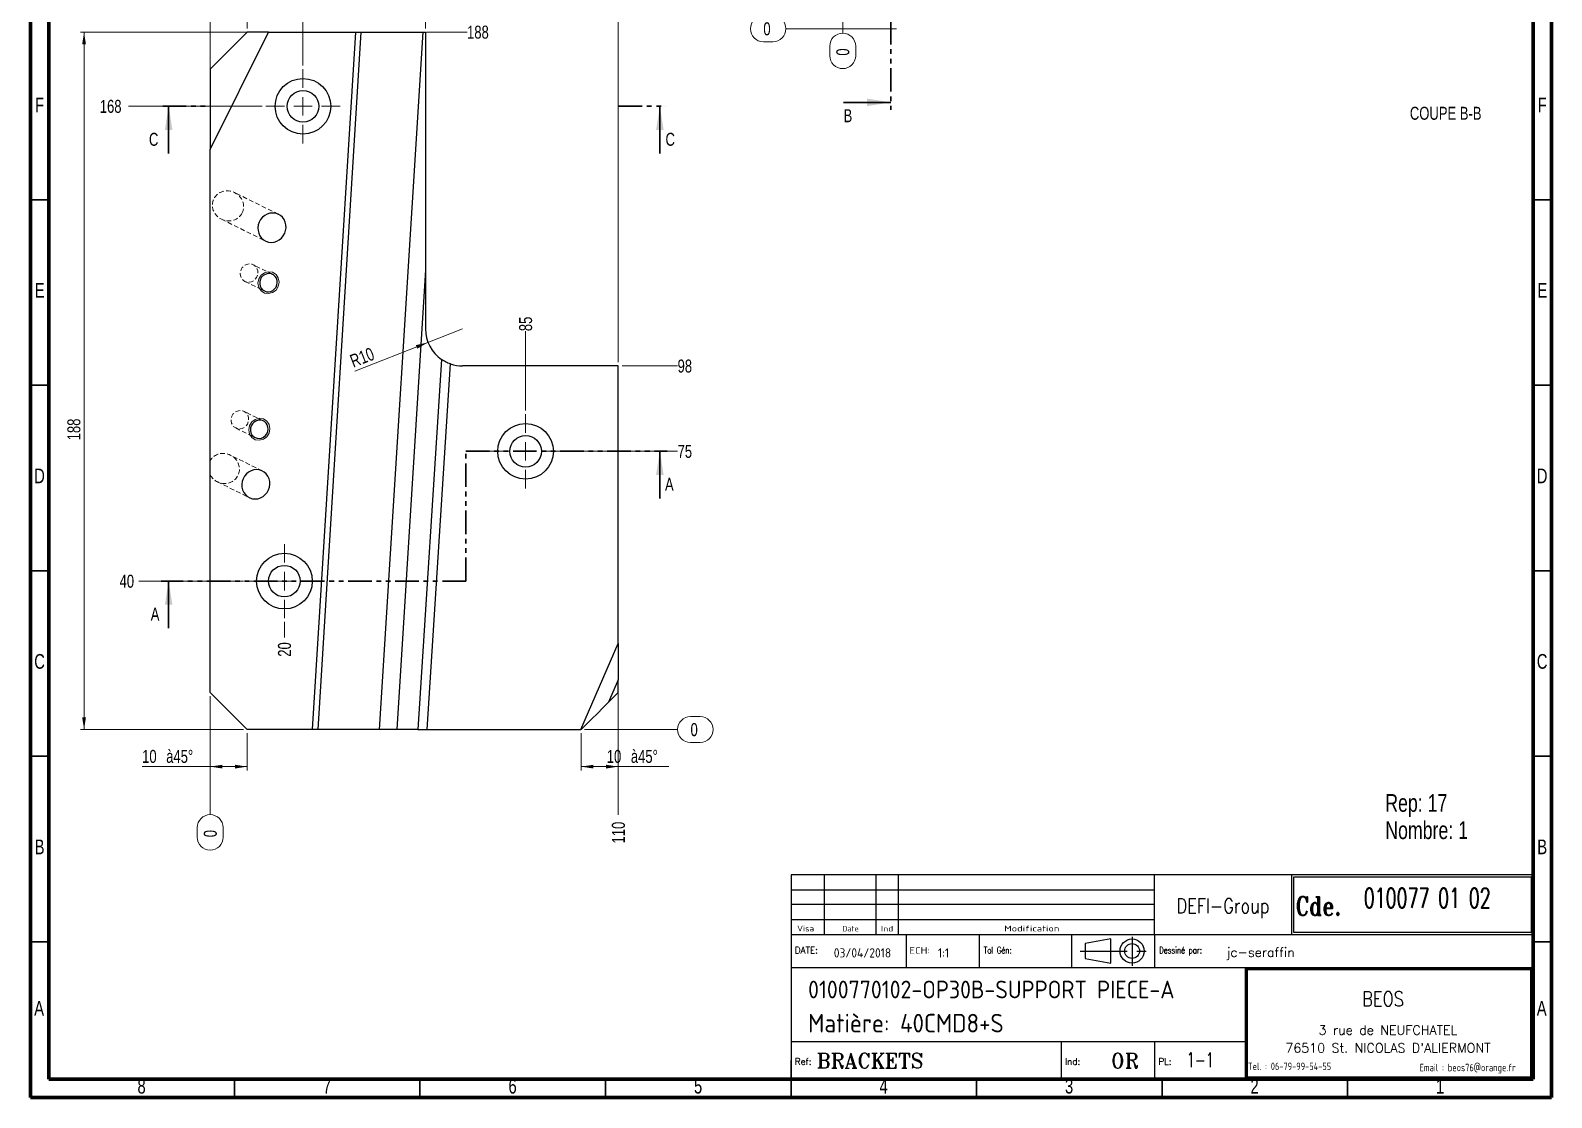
# Model space of a CAD drawing. Header units: millimetres. Extents: x 5 to 415, y 5 to 589.
# Drawn here: x 5 to 415, y 5 to 292.7 of the extents above; entities that cross this region are included whole.
import ezdxf

# ---------------------------------------------------------------- set-up
doc = ezdxf.new("R2010")
doc.units = ezdxf.units.MM
for name, pattern in [('CENTERX2', [20.32, 12.7, -2.54, 2.54, -2.54]), ('HIDDEN', [1.905, 1.27, -0.635]), ('PHANTOM', [12.7, 6.35, -1.27, 1.27, -1.27, 1.27, -1.27])]:
    doc.linetypes.add(name, pattern=pattern)
doc.layers.add('DIMENSIONS', color=176, linetype='Continuous')
doc.styles.add('SLDTEXTSTYLE0', font='TXT', dxfattribs={"width": 0.75})
doc.styles.add('SLDTEXTSTYLE1', font='ISOCP')
doc.styles.add('SLDTEXTSTYLE10', font='ISOCP', dxfattribs={"width": 1.147311})
doc.styles.add('SLDTEXTSTYLE11', font='ISOCP', dxfattribs={"width": 1.385904})
doc.styles.add('SLDTEXTSTYLE12', font='ISOCP', dxfattribs={"width": 1.246461})
doc.styles.add('SLDTEXTSTYLE13', font='ROMAND')
doc.styles.add('SLDTEXTSTYLE2', font='ROMANT', dxfattribs={"width": 0.8})
doc.styles.add('SLDTEXTSTYLE3', font='ISOCP', dxfattribs={"width": 0.8})
doc.styles.add('SLDTEXTSTYLE4', font='ROMANS', dxfattribs={"width": 0.8})
doc.styles.add('SLDTEXTSTYLE5', font='ROMANT')
doc.styles.add('SLDTEXTSTYLE6', font='ROMANS')
doc.styles.add('SLDTEXTSTYLE7', font='ROMANT', dxfattribs={"width": 0.65})
doc.styles.add('SLDTEXTSTYLE8', font='ISOCP', dxfattribs={"width": 1.446157})
doc.styles.add('SLDTEXTSTYLE9', font='ISOCP', dxfattribs={"width": 1.294402})
doc.dimstyles.new('SLDDIMSTYLE0', dxfattribs={"dimtxt": 3.5, "dimasz": 3.302, "dimexe": 0, "dimexo": 0.0625, "dimgap": 0.875, "dimtad": 0, "dimtih": 1, "dimtoh": 1, "dimdec": 0, "dimrnd": 1e-09, "dimdsep": 46, "dimtxsty": 'SLDTEXTSTYLE0', "dimblk1": 'NONE', "dimblk2": 'NONE', "dimsah": 1, "dimcen": 0.09, "dimadec": 0, "dimazin": 2, "dimtfac": 1, "dimtdec": 0, "dimtofl": 0, "dimtmove": 0, "dimatfit": 3, "dimldrblk": 'NONE', "dimfxl": 1, "dimfrac": 2, "dimtolj": 1, "dimtzin": 12, "dimarcsym": 0})
doc.dimstyles.new('SLDDIMSTYLE1', dxfattribs={"dimtxt": 3.5, "dimasz": 3.302, "dimexe": 0, "dimexo": 0.0625, "dimgap": 0.875, "dimtad": 0, "dimtih": 1, "dimtoh": 1, "dimrnd": 1e-09, "dimzin": 12, "dimdsep": 46, "dimtxsty": 'SLDTEXTSTYLE0', "dimblk1": 'NONE', "dimblk2": 'NONE', "dimsah": 1, "dimcen": 0.09, "dimadec": 0, "dimazin": 3, "dimtfac": 1, "dimtofl": 0, "dimtmove": 0, "dimatfit": 3, "dimldrblk": 'NONE', "dimfxl": 1, "dimfrac": 2, "dimtolj": 1, "dimtzin": 12, "dimarcsym": 0})
doc.dimstyles.new('SLDDIMSTYLE2', dxfattribs={"dimtxt": 3.5, "dimasz": 3.302, "dimexe": 0, "dimexo": 0.0625, "dimgap": 0.875, "dimtad": 1, "dimrnd": 1e-09, "dimzin": 12, "dimdsep": 46, "dimtxsty": 'SLDTEXTSTYLE0', "dimsah": 1, "dimcen": 0.09, "dimadec": 0, "dimazin": 3, "dimtfac": 1, "dimtofl": 0, "dimtmove": 0, "dimatfit": 3, "dimfxl": 1, "dimfrac": 2, "dimtolj": 1, "dimtzin": 12, "dimarcsym": 0})
doc.dimstyles.new('SLDDIMSTYLE3', dxfattribs={"dimtxt": 3.5, "dimasz": 3.302, "dimexe": 0, "dimexo": 0.0625, "dimgap": 0.875, "dimtad": 1, "dimrnd": 1e-09, "dimzin": 12, "dimdsep": 46, "dimtxsty": 'SLDTEXTSTYLE0', "dimsah": 1, "dimcen": 0, "dimadec": 0, "dimazin": 3, "dimtfac": 1, "dimtofl": 0, "dimtmove": 0, "dimatfit": 3, "dimfxl": 1, "dimfrac": 2, "dimtolj": 1, "dimtzin": 12, "dimarcsym": 0})

# ---------------------------------------------------------------- blocks, each defined once
blk = doc.blocks.new('SW_NOTE_0')
at = {"color": 0, "linetype": 'Continuous', "lineweight": 0, "char_height": 4.763, "attachment_point": 1, "style": 'SLDTEXTSTYLE0'}
for s, insert in [('Rep: 17', (0, 6.14)), ('Nombre: 1', (0, -1.21))]:
    blk.add_mtext(s, dxfattribs=dict(at, insert=insert))
blk = doc.blocks.new('_D')
at = {"color": 7, "linetype": 'Continuous', "lineweight": 18}
for p, q in [((182.92, 107.7), (185.5, 107.7)), ((154.34, 104.21), (179.43, 104.21)), ((185.5, 100.72), (182.92, 100.72))]:
    blk.add_line(p, q, dxfattribs=at)
for centre, start, end in [((182.92, 104.21), 90, 270), ((185.5, 104.21), 270, 90)]:
    blk.add_arc(centre, 3.49, start, end, dxfattribs=at)
at = {"color": 7, "linetype": 'Continuous', "lineweight": 18, "insert": (182.92, 105.94), "char_height": 3.5, "attachment_point": 1, "style": 'SLDTEXTSTYLE0'}
blk.add_mtext('0', dxfattribs=at)
blk = doc.blocks.new('_None')
blk = doc.blocks.new('_D_1')
at = {"color": 7, "linetype": 'Continuous', "lineweight": 18}
blk.add_line((62.46, 144.21), (34.2, 144.21), dxfattribs=at)
at = {"color": 7, "linetype": 'Continuous', "lineweight": 18, "insert": (29.03, 145.94), "char_height": 3.5, "attachment_point": 1, "style": 'SLDTEXTSTYLE0'}
blk.add_mtext('40', dxfattribs=at)
blk = doc.blocks.new('_D_2')
at = {"color": 7, "linetype": 'Continuous', "lineweight": 18}
blk.add_line((149.46, 179.21), (179.43, 179.21), dxfattribs=at)
at = {"color": 7, "linetype": 'Continuous', "lineweight": 18, "insert": (179.43, 180.94), "char_height": 3.5, "attachment_point": 1, "style": 'SLDTEXTSTYLE0'}
blk.add_mtext('75', dxfattribs=at)
blk = doc.blocks.new('_D_3')
at = {"color": 7, "linetype": 'Continuous', "lineweight": 18}
blk.add_line((164.46, 202.21), (179.43, 202.21), dxfattribs=at)
at = {"color": 7, "linetype": 'Continuous', "lineweight": 18, "insert": (179.43, 203.94), "char_height": 3.5, "attachment_point": 1, "style": 'SLDTEXTSTYLE0'}
blk.add_mtext('98', dxfattribs=at)
blk = doc.blocks.new('_D_4')
at = {"color": 7, "linetype": 'Continuous', "lineweight": 18}
blk.add_line((67.46, 272.21), (31.46, 272.21), dxfattribs=at)
at = {"color": 7, "linetype": 'Continuous', "lineweight": 18, "insert": (23.7, 273.94), "char_height": 3.5, "attachment_point": 1, "style": 'SLDTEXTSTYLE0'}
blk.add_mtext('168', dxfattribs=at)
blk = doc.blocks.new('_D_5')
at = {"color": 7, "linetype": 'Continuous', "lineweight": 18}
blk.add_line((111.73, 292.21), (122.69, 292.21), dxfattribs=at)
at = {"color": 7, "linetype": 'Continuous', "lineweight": 18, "insert": (122.69, 293.94), "char_height": 3.5, "attachment_point": 1, "style": 'SLDTEXTSTYLE0'}
blk.add_mtext('188', dxfattribs=at)
blk = doc.blocks.new('_D_6')
at = {"color": 7, "linetype": 'Continuous', "lineweight": 18}
for p, q in [((53.46, 113.21), (53.46, 81.25)), ((49.97, 75.18), (49.97, 77.77)), ((56.95, 77.77), (56.95, 75.18))]:
    blk.add_line(p, q, dxfattribs=at)
for centre, start, end in [((53.46, 77.77), 0, 180), ((53.46, 75.18), 180, 0)]:
    blk.add_arc(centre, 3.49, start, end, dxfattribs=at)
at = {"color": 7, "linetype": 'Continuous', "lineweight": 18, "insert": (51.72, 75.18), "char_height": 3.5, "attachment_point": 1, "rotation": 90, "style": 'SLDTEXTSTYLE0'}
blk.add_mtext('0', dxfattribs=at)
blk = doc.blocks.new('_D_7')
at = {"color": 7, "linetype": 'Continuous', "lineweight": 18}
blk.add_line((73.46, 133.21), (73.46, 129.01), dxfattribs=at)
at = {"color": 7, "linetype": 'Continuous', "lineweight": 18, "insert": (71.72, 123.83), "char_height": 3.5, "attachment_point": 1, "rotation": 90, "style": 'SLDTEXTSTYLE0'}
blk.add_mtext('20', dxfattribs=at)
blk = doc.blocks.new('_D_8')
at = {"color": 7, "linetype": 'Continuous', "lineweight": 18}
blk.add_line((78.46, 283.21), (78.46, 302.21), dxfattribs=at)
at = {"color": 7, "linetype": 'Continuous', "lineweight": 18, "insert": (76.72, 302.21), "char_height": 3.5, "attachment_point": 1, "rotation": 90, "style": 'SLDTEXTSTYLE0'}
blk.add_mtext('25', dxfattribs=at)
blk = doc.blocks.new('_D_9')
at = {"color": 7, "linetype": 'Continuous', "lineweight": 18}
blk.add_line((111.46, 293.21), (111.46, 302.21), dxfattribs=at)
at = {"color": 7, "linetype": 'Continuous', "lineweight": 18, "insert": (109.72, 302.21), "char_height": 3.5, "attachment_point": 1, "rotation": 90, "style": 'SLDTEXTSTYLE0'}
blk.add_mtext('58', dxfattribs=at)
blk = doc.blocks.new('_D_10')
at = {"color": 7, "linetype": 'Continuous', "lineweight": 18}
blk.add_line((138.46, 190.21), (138.46, 211.59), dxfattribs=at)
at = {"color": 7, "linetype": 'Continuous', "lineweight": 18, "insert": (136.72, 211.59), "char_height": 3.5, "attachment_point": 1, "rotation": 90, "style": 'SLDTEXTSTYLE0'}
blk.add_mtext('85', dxfattribs=at)
blk = doc.blocks.new('_D_11')
at = {"color": 7, "linetype": 'Continuous', "lineweight": 18}
blk.add_line((163.46, 126.38), (163.46, 81.25), dxfattribs=at)
at = {"color": 7, "linetype": 'Continuous', "lineweight": 18, "insert": (161.72, 73.5), "char_height": 3.5, "attachment_point": 1, "rotation": 90, "style": 'SLDTEXTSTYLE0'}
blk.add_mtext('110', dxfattribs=at)
blk = doc.blocks.new('_D_12')
at = {"color": 7, "linetype": 'Continuous', "lineweight": 18}
for p, q in [((68.13, 292.21), (18.46, 292.21)), ((19.46, 292.21), (19.46, 104.21)), ((62.46, 104.21), (18.46, 104.21))]:
    blk.add_line(p, q, dxfattribs=at)
for points in [[(19.46, 292.21), (18.95, 288.9), (19.97, 288.9)], [(19.46, 104.21), (19.97, 107.51), (18.95, 107.51)]]:
    blk.add_solid(points, dxfattribs=at)
at = {"color": 7, "linetype": 'Continuous', "lineweight": 18, "insert": (14.95, 182.17), "char_height": 3.5, "attachment_point": 1, "rotation": 90, "style": 'SLDTEXTSTYLE0'}
blk.add_mtext('188', dxfattribs=at)
blk = doc.blocks.new('_D_13')
at = {"color": 7, "linetype": 'Continuous', "lineweight": 18}
for p, q in [((53.46, 261.57), (53.46, 315.21)), ((53.46, 314.21), (163.46, 314.21)), ((163.46, 203.21), (163.46, 315.21))]:
    blk.add_line(p, q, dxfattribs=at)
for points in [[(53.46, 314.21), (56.76, 313.7), (56.76, 314.71)], [(163.46, 314.21), (160.16, 314.71), (160.16, 313.7)]]:
    blk.add_solid(points, dxfattribs=at)
at = {"color": 7, "linetype": 'Continuous', "lineweight": 18, "insert": (104.1, 318.72), "char_height": 3.5, "attachment_point": 1, "style": 'SLDTEXTSTYLE0'}
blk.add_mtext('110', dxfattribs=at)
blk = doc.blocks.new('_D_14')
at = {"color": 7, "linetype": 'Continuous', "lineweight": 18}
for p, q in [((53.46, 302.21), (29.11, 302.21)), ((53.46, 283.21), (53.46, 303.21)), ((53.46, 302.21), (63.46, 302.21)), ((63.46, 293.21), (63.46, 303.21))]:
    blk.add_line(p, q, dxfattribs=at)
for points in [[(53.46, 302.21), (56.76, 301.7), (56.76, 302.71)], [(63.46, 302.21), (60.16, 302.71), (60.16, 301.7)]]:
    blk.add_solid(points, dxfattribs=at)
at = {"color": 7, "linetype": 'Continuous', "lineweight": 18, "char_height": 3.5, "attachment_point": 1, "style": 'SLDTEXTSTYLE0'}
for s, insert in [('10', (29.11, 306.72)), ('à45°', (35.6, 306.72))]:
    blk.add_mtext(s, dxfattribs=dict(at, insert=insert))
blk = doc.blocks.new('_D_15')
at = {"color": 7, "linetype": 'Continuous', "lineweight": 18}
for p, q in [((53.46, 113.21), (53.46, 93.21)), ((63.46, 103.21), (63.46, 93.21)), ((53.46, 94.21), (35.11, 94.21)), ((53.46, 94.21), (63.46, 94.21))]:
    blk.add_line(p, q, dxfattribs=at)
for points in [[(53.46, 94.21), (56.76, 93.7), (56.76, 94.71)], [(63.46, 94.21), (60.16, 94.71), (60.16, 93.7)]]:
    blk.add_solid(points, dxfattribs=at)
at = {"color": 7, "linetype": 'Continuous', "lineweight": 18, "char_height": 3.5, "attachment_point": 1, "style": 'SLDTEXTSTYLE0'}
for s, insert in [('10', (35.11, 98.72)), ('à45°', (41.6, 98.72))]:
    blk.add_mtext(s, dxfattribs=dict(at, insert=insert))
blk = doc.blocks.new('_D_16')
at = {"color": 7, "linetype": 'Continuous', "lineweight": 18}
for p, q in [((163.46, 126.38), (163.46, 93.21)), ((153.46, 103.21), (153.46, 93.21)), ((163.46, 94.21), (153.46, 94.21)), ((163.46, 94.21), (177.04, 94.21))]:
    blk.add_line(p, q, dxfattribs=at)
for points in [[(153.46, 94.21), (156.76, 93.7), (156.76, 94.71)], [(163.46, 94.21), (160.16, 94.71), (160.16, 93.7)]]:
    blk.add_solid(points, dxfattribs=at)
at = {"color": 7, "linetype": 'Continuous', "lineweight": 18, "char_height": 3.5, "attachment_point": 1, "style": 'SLDTEXTSTYLE0'}
for s, insert in [('10', (160.35, 98.72)), ('à45°', (166.84, 98.72))]:
    blk.add_mtext(s, dxfattribs=dict(at, insert=insert))
blk = doc.blocks.new('_D_17')
at = {"color": 7, "linetype": 'Continuous', "lineweight": 18}
for q in [(121.46, 212.21), (92.41, 200.79)]:
    blk.add_line((112.15, 208.55), q, dxfattribs=at)
blk.add_solid([(112.15, 208.55), (108.89, 207.82), (109.26, 206.87)], dxfattribs=at)
at = {"color": 7, "linetype": 'Continuous', "lineweight": 18, "insert": (90.76, 204.98), "char_height": 3.5, "attachment_point": 1, "rotation": 21.4464, "style": 'SLDTEXTSTYLE0'}
blk.add_mtext('R10', dxfattribs=at)
blk = doc.blocks.new('SW_CENTERMARKSYMBOL_0')
at = {"color": 0, "linetype": 'Continuous', "lineweight": 0}
for p, q in [((0, 5), (0, 10)), ((-5, 0), (-10, 0)), ((0, 0), (-2.5, 0)), ((0, 0), (0, 2.5)), ((0, 0), (0, -2.5)), ((0, 0), (2.5, 0)), ((5, 0), (10, 0)), ((0, -5), (0, -10))]:
    blk.add_line(p, q, dxfattribs=at)
blk = doc.blocks.new('SW_CENTERMARKSYMBOL_1')
at = {"color": 0, "linetype": 'Continuous', "lineweight": 0}
for p, q in [((0, 5), (0, 10)), ((-5, 0), (-10, 0)), ((0, 0), (-2.5, 0)), ((0, 0), (0, 2.5)), ((0, 0), (0, -2.5)), ((0, 0), (2.5, 0)), ((5, 0), (10, 0)), ((0, -5), (0, -10))]:
    blk.add_line(p, q, dxfattribs=at)
blk = doc.blocks.new('SW_CENTERMARKSYMBOL_2')
at = {"color": 0, "linetype": 'Continuous', "lineweight": 0}
for p, q in [((0, 5), (0, 10)), ((-5, 0), (-10, 0)), ((0, 0), (-2.5, 0)), ((0, 0), (0, 2.5)), ((0, 0), (0, -2.5)), ((0, 0), (2.5, 0)), ((5, 0), (10, 0)), ((0, -5), (0, -10))]:
    blk.add_line(p, q, dxfattribs=at)
blk = doc.blocks.new('_D_25')
at = {"color": 7, "linetype": 'Continuous', "lineweight": 18}
for p, q in [((223.94, 305.38), (223.94, 291.92)), ((220.46, 285.85), (220.46, 288.43)), ((227.43, 288.43), (227.43, 285.85))]:
    blk.add_line(p, q, dxfattribs=at)
for centre, start, end in [((223.94, 288.43), 0, 180), ((223.94, 285.85), 180, 0)]:
    blk.add_arc(centre, 3.49, start, end, dxfattribs=at)
at = {"color": 7, "linetype": 'Continuous', "lineweight": 18, "insert": (222.21, 285.85), "char_height": 3.5, "attachment_point": 1, "rotation": 90, "style": 'SLDTEXTSTYLE0'}
blk.add_mtext('0', dxfattribs=at)
blk = doc.blocks.new('_D_30')
at = {"color": 7, "linetype": 'Continuous', "lineweight": 18}
for p, q in [((202.55, 296.6), (205.13, 296.6)), ((238.41, 293.11), (208.62, 293.11)), ((205.13, 289.62), (202.55, 289.62))]:
    blk.add_line(p, q, dxfattribs=at)
for centre, start, end in [((202.55, 293.11), 90, 270), ((205.13, 293.11), 270, 90)]:
    blk.add_arc(centre, 3.49, start, end, dxfattribs=at)
at = {"color": 7, "linetype": 'Continuous', "lineweight": 18, "insert": (202.55, 294.84), "char_height": 3.5, "attachment_point": 1, "style": 'SLDTEXTSTYLE0'}
blk.add_mtext('0', dxfattribs=at)

msp = doc.modelspace()

# ---------------------------------------------------------------- linework, layer by layer
at = {"color": 7, "linetype": 'Continuous', "lineweight": 70}
for p, q in [((5, 5), (5, 589)), ((415, 589), (415, 5)), ((10, 10), (10, 584)), ((410, 584), (410, 10)), ((410, 10), (10, 10)), ((415, 5), (5, 5))]:
    msp.add_line(p, q, dxfattribs=at)
at = {"color": 7, "linetype": 'PHANTOM', "lineweight": 35}
for p, q in [((236.875, 371.402), (236.875, 271.261)), ((40.67, 272.206), (53.376, 272.206)), ((163.545, 272.206), (176.245, 272.206)), ((122.384, 144.206), (122.384, 179.206)), ((122.384, 179.206), (176.657, 179.206)), ((122.384, 144.206), (40.257, 144.206))]:
    msp.add_line(p, q, dxfattribs=at)
at = {"color": 7, "linetype": 'Continuous', "lineweight": 25}
for p, q in [((53.457, 260.57), (69.126, 292.206)), ((63.457, 292.206), (53.457, 282.206)), ((69.126, 292.206), (63.457, 292.206)), ((69.126, 292.206), (92.67, 292.206)), ((81.04, 104.206), (92.67, 292.206)), ((94.1, 292.206), (82.471, 104.206)), ((92.67, 292.206), (94.1, 292.206)), ((94.1, 292.206), (110.732, 292.206)), ((110.732, 292.206), (99.006, 104.206)), ((110.732, 292.206), (111.457, 292.206)), ((111.457, 292.206), (111.457, 228.085)), ((53.457, 282.206), (53.457, 260.57)), ((53.457, 114.206), (53.457, 260.57)), ((111.457, 228.085), (103.731, 104.206)), ((111.457, 228.085), (111.457, 212.206)), ((115.831, 203.939), (109.446, 104.206)), ((111.909, 104.206), (118.218, 202.746)), ((163.457, 202.206), (121.457, 202.206)), ((163.457, 127.376), (163.457, 202.206)), ((153.339, 104.206), (163.457, 127.376)), ((163.457, 127.376), (163.457, 117.608)), ((163.457, 117.608), (160.82, 111.569)), ((163.457, 114.206), (163.457, 117.608)), ((63.457, 104.206), (53.457, 114.206)), ((160.82, 111.569), (163.457, 114.206)), ((81.04, 104.206), (63.457, 104.206)), ((82.471, 104.206), (81.04, 104.206)), ((99.006, 104.206), (82.471, 104.206)), ((103.731, 104.206), (99.006, 104.206)), ((109.446, 104.206), (103.731, 104.206)), ((109.446, 104.206), (111.909, 104.206)), ((111.909, 104.206), (153.339, 104.206)), ((153.457, 104.206), (153.339, 104.206))]:
    msp.add_line(p, q, dxfattribs=at)
at = {"color": 7, "linetype": 'Continuous', "lineweight": 35}
for p, q in [((42.257, 259.506), (42.257, 272.206)), ((174.657, 259.506), (174.657, 272.206)), ((224.175, 273.261), (236.875, 273.261)), ((10, 247), (5, 247)), ((410, 247), (415, 247)), ((10, 197), (5, 197)), ((410, 197), (415, 197)), ((174.657, 166.506), (174.657, 179.206)), ((10, 147), (5, 147)), ((42.257, 131.506), (42.257, 144.206)), ((410, 147), (415, 147)), ((10, 97), (5, 97)), ((410, 97), (415, 97)), ((10, 47), (5, 47)), ((410, 47), (415, 47)), ((210, 4.999), (210, 15.001)), ((60, 10), (60, 5)), ((110, 10), (110, 5)), ((160, 10), (160, 5)), ((210, 10), (210, 5)), ((260, 10), (260, 5)), ((310, 10), (310, 5)), ((360, 10), (360, 5))]:
    msp.add_line(p, q, dxfattribs=at)
at = {"color": 7, "linetype": 'HIDDEN', "lineweight": 18}
for p, q in [((71.881, 243.068), (60.022, 248.941)), ((56.471, 241.772), (68.33, 235.899)), ((70.283, 226.901), (65.04, 229.498)), ((62.821, 225.018), (68.064, 222.421)), ((67.799, 187.375), (62.556, 189.972)), ((60.337, 185.492), (65.58, 182.895)), ((67.533, 173.897), (58.902, 178.172)), ((55.351, 171.003), (63.983, 166.728))]:
    msp.add_line(p, q, dxfattribs=at)
at = {"color": 7, "linetype": 'Continuous', "lineweight": 25, "flags": 128}
for points in [[(73.906, 239.483), (73.87, 240.255), (73.689, 240.996), (73.371, 241.68), (72.928, 242.279), (72.375, 242.77), (71.736, 243.136), (71.034, 243.361), (70.296, 243.436), (69.551, 243.361), (68.827, 243.136), (68.153, 242.77), (67.553, 242.279), (67.052, 241.68), (66.668, 240.996), (66.416, 240.255), (66.305, 239.483), (66.341, 238.712), (66.522, 237.971), (66.84, 237.287), (67.284, 236.688), (67.836, 236.197), (68.475, 235.831), (69.177, 235.606), (69.915, 235.53), (70.66, 235.606), (71.384, 235.831), (72.058, 236.197), (72.658, 236.688), (73.159, 237.287), (73.544, 237.971), (73.796, 238.712), (73.906, 239.483)], [(71.549, 224.661), (71.504, 225.276), (71.313, 225.851), (70.987, 226.352), (70.547, 226.747), (70.021, 227.011), (69.442, 227.127), (68.846, 227.088), (68.27, 226.897), (67.752, 226.565), (67.322, 226.113), (67.009, 225.571), (66.832, 224.971), (66.803, 224.352), (66.922, 223.752), (67.182, 223.209), (67.568, 222.758), (68.055, 222.426), (68.612, 222.234), (69.204, 222.195), (69.795, 222.311), (70.346, 222.575), (70.824, 222.97), (71.198, 223.471), (71.445, 224.047), (71.549, 224.661)], [(69.065, 185.135), (69.02, 185.75), (68.828, 186.325), (68.503, 186.826), (68.063, 187.221), (67.537, 187.485), (66.958, 187.601), (66.362, 187.562), (65.786, 187.371), (65.268, 187.039), (64.838, 186.587), (64.525, 186.045), (64.348, 185.445), (64.318, 184.826), (64.437, 184.226), (64.698, 183.683), (65.084, 183.232), (65.571, 182.9), (66.128, 182.708), (66.72, 182.669), (67.31, 182.785), (67.862, 183.049), (68.339, 183.444), (68.714, 183.945), (68.961, 184.521), (69.065, 185.135)], [(69.558, 170.313), (69.522, 171.084), (69.342, 171.826), (69.024, 172.509), (68.58, 173.108), (68.028, 173.6), (67.388, 173.965), (66.686, 174.19), (65.949, 174.266), (65.204, 174.19), (64.48, 173.965), (63.805, 173.6), (63.206, 173.108), (62.704, 172.509), (62.32, 171.826), (62.068, 171.084), (61.958, 170.313), (61.994, 169.542), (62.174, 168.8), (62.492, 168.117), (62.936, 167.518), (63.488, 167.026), (64.128, 166.661), (64.83, 166.436), (65.567, 166.36), (66.312, 166.436), (67.036, 166.661), (67.711, 167.026), (68.31, 167.518), (68.812, 168.117), (69.196, 168.8), (69.448, 169.542), (69.558, 170.313)], [(160.82, 111.569), (159.311, 110.06), (157.811, 108.56), (156.33, 107.079), (154.875, 105.624), (153.457, 104.206)]]:
    msp.add_lwpolyline(points, dxfattribs=at)
at = {"color": 7, "linetype": 'HIDDEN', "lineweight": 18, "flags": 128}
for points in [[(66.306, 227.258), (66.261, 227.872), (66.069, 228.448), (65.744, 228.949), (65.304, 229.344), (64.778, 229.608), (64.199, 229.724), (63.603, 229.685), (63.027, 229.494), (62.509, 229.162), (62.079, 228.71), (61.766, 228.168), (61.589, 227.568), (61.559, 226.948), (61.678, 226.348), (61.939, 225.806), (62.325, 225.354), (62.812, 225.022), (63.369, 224.831), (63.961, 224.792), (64.551, 224.908), (65.103, 225.172), (65.58, 225.567), (65.955, 226.068), (66.202, 226.644), (66.306, 227.258)], [(63.821, 187.732), (63.776, 188.346), (63.585, 188.922), (63.259, 189.423), (62.82, 189.818), (62.294, 190.082), (61.714, 190.198), (61.118, 190.159), (60.543, 189.968), (60.024, 189.636), (59.595, 189.184), (59.282, 188.642), (59.105, 188.042), (59.075, 187.422), (59.194, 186.822), (59.455, 186.28), (59.841, 185.828), (60.327, 185.496), (60.884, 185.305), (61.477, 185.266), (62.067, 185.382), (62.618, 185.646), (63.096, 186.041), (63.47, 186.542), (63.717, 187.118), (63.821, 187.732)]]:
    msp.add_lwpolyline(points, dxfattribs=at)
at = {"color": 7, "linetype": 'Continuous', "lineweight": 18, "flags": 128}
for points in [[(69.174, 221.7), (68.082, 221.869), (67.156, 222.462), (66.537, 223.391), (66.32, 224.513), (66.537, 225.657), (67.156, 226.65), (68.082, 227.34), (69.174, 227.622), (70.266, 227.454), (71.192, 226.86), (71.81, 225.932), (72.028, 224.81), (71.81, 223.665), (71.192, 222.672), (70.266, 221.982), (69.174, 221.7)], [(66.69, 182.174), (65.598, 182.343), (64.672, 182.936), (64.053, 183.865), (63.836, 184.987), (64.053, 186.131), (64.672, 187.124), (65.598, 187.814), (66.69, 188.096), (67.782, 187.928), (68.708, 187.334), (69.326, 186.406), (69.543, 185.284), (69.326, 184.139), (68.708, 183.146), (67.782, 182.456), (66.69, 182.174)]]:
    msp.add_lwpolyline(points, dxfattribs=at)
at = {"color": 7, "linetype": 'Continuous', "lineweight": 25}
for centre, radius in [((78.457, 272.206), 7.5), ((78.457, 272.206), 4.25), ((138.457, 179.206), 7.5), ((138.457, 179.206), 4.25), ((73.457, 144.206), 7.5), ((73.457, 144.206), 4.25)]:
    msp.add_circle(centre, radius, dxfattribs=at)
for start, end in [(180, 235.76253), (251.09704, 270)]:
    msp.add_arc((121.457, 212.206), 10, start, end, dxfattribs=at)
at = {"color": 7, "linetype": 'HIDDEN', "lineweight": 18}
msp.add_ellipse((58.247, 245.357), major_axis=(3.818, -1.891), ratio=0.9389023, dxfattribs=at)
msp.add_ellipse((57.127, 174.588), major_axis=(3.818, -1.891), ratio=0.9389023, start_param=4.0892961, end_param=9.3475962, dxfattribs=at)
at = {"color": 7, "linetype": 'Continuous', "lineweight": 25}
msp.add_open_spline([(118.218, 202.746), (117.999, 202.82), (117.774, 202.906), (117.314, 203.101), (117.091, 203.206), (116.659, 203.429), (116.462, 203.541), (116.103, 203.757), (115.952, 203.857), (115.831, 203.939)], degree=3, knots=[0, 0, 0, 0, 0.25, 0.25, 0.5, 0.5, 0.75, 0.75, 1, 1, 1, 1], dxfattribs=at)
at = {"color": 7, "linetype": 'Continuous', "lineweight": 35}
for points in [[(42.257, 272.206), (41.241, 265.856), (43.273, 265.856)], [(174.657, 272.206), (173.641, 265.856), (175.673, 265.856)], [(236.875, 273.261), (230.525, 274.277), (230.525, 272.245)], [(174.657, 179.206), (173.641, 172.856), (175.673, 172.856)], [(42.257, 144.206), (41.241, 137.856), (43.273, 137.856)]]:
    msp.add_solid(points, dxfattribs=at)
at = {"layer": 'DIMENSIONS', "color": 3}
for p, q in [((308, 65), (210, 65)), ((219, 49), (219, 65)), ((233, 49), (233, 65)), ((239, 49), (239, 65)), ((210, 61), (308, 61)), ((308, 57), (210, 57)), ((210, 53), (308, 53))]:
    msp.add_line(p, q, dxfattribs=at)
at = {"layer": 'DIMENSIONS', "color": 6}
for p, q in [((210, 65), (210, 10)), ((410, 10), (410, 65)), ((410, 40), (332.384, 40)), ((332.384, 40), (332.384, 10)), ((409.8, 39.8), (332.584, 39.8)), ((332.584, 39.8), (332.584, 10.2)), ((409.6, 39.6), (332.784, 39.6)), ((332.784, 39.6), (332.784, 10.4)), ((409.4, 39.4), (332.984, 39.4)), ((332.984, 39.4), (332.984, 10.6)), ((409.4, 10.6), (409.4, 39.4)), ((409.6, 10.4), (409.6, 39.6)), ((409.8, 10.2), (409.8, 39.8)), ((210, 10), (410, 10)), ((332.584, 10.2), (409.8, 10.2)), ((332.784, 10.4), (409.6, 10.4)), ((332.984, 10.6), (409.4, 10.6))]:
    msp.add_line(p, q, dxfattribs=at)
at = {"layer": 'DIMENSIONS', "color": 1}
for p, q in [((410, 65), (308, 65)), ((308, 49), (308, 65)), ((345, 49), (345, 65)), ((345.5, 49.5), (345.5, 64.5)), ((345.5, 64.5), (409.5, 64.5)), ((409.5, 64.5), (409.5, 49.5)), ((409.5, 49.5), (345.5, 49.5)), ((210, 49), (410, 49)), ((241, 49), (241, 40)), ((260.731, 49), (260.731, 40)), ((285.62, 49), (285.62, 40)), ((308, 49), (308, 40)), ((332.384, 40), (210, 40)), ((332.384, 20), (210, 20)), ((282.792, 20), (282.792, 10)), ((308, 20), (308, 10))]:
    msp.add_line(p, q, dxfattribs=at)
at = {"layer": 'DIMENSIONS'}
for p, q in [((345.5, 49.5), (345.5, 64.5)), ((345.5, 64.5), (409.5, 64.5)), ((409.5, 64.5), (409.5, 49.5)), ((409.5, 49.5), (345.5, 49.5))]:
    msp.add_line(p, q, dxfattribs=at)
at = {"layer": 'DIMENSIONS', "color": 7}
for p, q in [((296.244, 47.75), (289.244, 46.5)), ((289.244, 46.5), (289.244, 42.5)), ((296.244, 41.25), (296.244, 47.75)), ((289.244, 42.5), (296.244, 41.25))]:
    msp.add_line(p, q, dxfattribs=at)
at = {"layer": 'DIMENSIONS', "color": 3, "linetype": 'CENTERX2'}
for p, q in [((301.934, 48.348), (301.934, 40.513)), ((287.946, 44.5), (306.201, 44.5))]:
    msp.add_line(p, q, dxfattribs=at)
at = {"layer": 'DIMENSIONS', "color": 7}
for radius in [3.25, 2]:
    msp.add_circle((301.934, 44.5), radius, dxfattribs=at)

# ---------------------------------------------------------------- block references
at = {"color": 7, "linetype": 'Continuous', "lineweight": 0}
for name, p in [('SW_CENTERMARKSYMBOL_2', (78.457, 272.206)), ('SW_CENTERMARKSYMBOL_1', (138.457, 179.206)), ('SW_CENTERMARKSYMBOL_0', (73.457, 144.206)), ('SW_NOTE_0', (370.176, 80.658))]:
    msp.add_blockref(name, p, dxfattribs=at)

# ---------------------------------------------------------------- texts
at = {"color": 7, "linetype": 'Continuous', "lineweight": 0, "attachment_point": 2, "style": 'SLDTEXTSTYLE0'}
for s, insert, char_height in [('F', (7.458, 274.56), 3.969), ('COUPE B-B', (386.459, 272.071), 3.5), ('F', (412.458, 274.56), 3.969), ('E', (7.508, 224.56), 3.969), ('E', (412.508, 224.56), 3.969), ('D', (7.453, 174.56), 3.969), ('D', (412.453, 174.56), 3.969), ('C', (7.459, 124.56), 3.969), ('C', (412.459, 124.56), 3.969), ('B', (7.471, 74.56), 3.969), ('B', (412.471, 74.56), 3.969), ('A', (7.34, 31.06), 3.969), ('A', (412.34, 31.06), 3.969), ('8', (34.96, 10.06), 3.969), ('7', (84.96, 10.06), 3.969), ('6', (134.96, 10.06), 3.969), ('5', (184.96, 10.06), 3.969), ('4', (234.96, 10.06), 3.969), ('3', (284.96, 10.06), 3.969), ('2', (334.96, 10.06), 3.969), ('1', (384.96, 10.06), 3.969)]:
    msp.add_mtext(s, dxfattribs=dict(at, insert=insert, char_height=char_height))
at = {"color": 7, "linetype": 'Continuous', "char_height": 3.5, "attachment_point": 1, "style": 'SLDTEXTSTYLE0'}
for s, insert in [('B', (224.175, 271.413)), ('C', (36.955, 265.055)), ('C', (176.172, 265.055)), ('A', (176.037, 172.055)), ('A', (37.427, 137.055))]:
    msp.add_mtext(s, dxfattribs=dict(at, insert=insert))
at = {"layer": 'DIMENSIONS'}
for s, insert, char_height, attachment_point, style in [('DEFI-Group', (326.42, 58.701), 4, 2, 'SLDTEXTSTYLE2'), ('Cde.', (346, 59.126), 5, 1, 'SLDTEXTSTYLE2'), ('010077 01 02', (364.377, 61.444), 5.29167, 1, 'SLDTEXTSTYLE7'), ('Visa', (211.655, 51.348), 1.5671, 1, 'SLDTEXTSTYLE12'), ('Date', (223.824, 51.283), 1.4924, 1, 'SLDTEXTSTYLE10'), ('Ind', (234.254, 51.283), 1.4924, 1, 'SLDTEXTSTYLE11'), ('Modification', (267.489, 51.348), 1.56705, 1, 'SLDTEXTSTYLE8'), ('DATE:', (211.034, 45.598), 1.7277, 1, 'SLDTEXTSTYLE6'), ('03/04/2018', (221.533, 45.253), 2.5, 1, 'SLDTEXTSTYLE1'), ('ECH:', (241.911, 45.56), 1.8141, 1, 'SLDTEXTSTYLE9'), ('1:1', (249.62, 45.24), 2.5, 1, 'SLDTEXTSTYLE1'), ('Tol Gén:', (261.952, 45.598), 1.7277, 1, 'SLDTEXTSTYLE4'), ('Dessiné par:', (309.221, 45.598), 1.72768, 1, 'SLDTEXTSTYLE4'), ('jc-seraffin', (327.355, 45.42), 2.5, 1, 'SLDTEXTSTYLE5'), ('0100770102-OP30B-SUPPORT PIECE-A', (214.603, 36.514), 4.7625, 1, 'SLDTEXTSTYLE1'), ('BEOS', (369.571, 33.595), 4, 2, 'SLDTEXTSTYLE2'), ('Matière: 40CMD8+S', (214.603, 27.564), 5, 1, 'SLDTEXTSTYLE1'), ('3 rue de NEUFCHATEL', (370.909, 24.448), 2.5, 2, 'SLDTEXTSTYLE13'), ('BRACKETS', (216.904, 16.951), 4, 1, 'SLDTEXTSTYLE5'), ('OR', (296.194, 16.951), 4, 1, 'SLDTEXTSTYLE5'), ('1-1', (316.651, 17.173), 4, 1, 'SLDTEXTSTYLE7'), ("76510 St. NICOLAS D'ALIERMONT", (370.903, 19.623), 2.5, 2, 'SLDTEXTSTYLE13'), ('Ref:', (211.034, 15.598), 1.7277, 1, 'SLDTEXTSTYLE6'), ('Ind:', (283.826, 15.598), 1.7277, 1, 'SLDTEXTSTYLE6'), ('PL:', (309.034, 15.598), 1.7277, 1, 'SLDTEXTSTYLE6'), ('Tel. : 06-79-99-54-55', (344.36, 14.429), 2, 2, 'SLDTEXTSTYLE3'), ('Email : beos76@orange.fr', (392.372, 14.097), 2, 2, 'SLDTEXTSTYLE3')]:
    msp.add_mtext(s, dxfattribs=dict(at, insert=insert, char_height=char_height, attachment_point=attachment_point, style=style))

# ---------------------------------------------------------------- dimensions: what is measured, and where the dimension line sits
at = {"color": 7, "linetype": 'Continuous', "lineweight": 18}
dim = msp.add_linear_dim(base=(163.457, 314.206), p1=(53.457, 260.57), p2=(163.457, 202.206), dimstyle='SLDDIMSTYLE2', dxfattribs=at)
dim.commit()
dim.dimension.update_dxf_attribs({"geometry": '_D_13', "text_midpoint": (107.975, 314.206), "dimtype": 160})
for feature_location, offset, dtype, origin, dimstyle, picture, middle in [((78.457, 282.206), (0, 20), 1, (53.457, 114.206), 'SLDDIMSTYLE1', '_D_8', (78.457, 304.792)), ((111.457, 292.206), (0, 10), 1, (53.457, 114.206), 'SLDDIMSTYLE1', '_D_9', (111.457, 304.792)), ((223.944067461, 306.381499898), (0, -14.459700104), 1, (223.944067461, 306.381499898), 'SLDDIMSTYLE0', '_D_25', (223.944067461, 287.13968189)), ((239.411308228, 293.108925572), (-30.790986985, 0), 0, (239.411308228, 293.108925572), 'SLDDIMSTYLE0', '_D_30', (203.838203339, 293.108925572)), ((110.732, 292.206), (11.955, 0), 0, (153.339, 104.206), 'SLDDIMSTYLE1', '_D_5', (126.565, 292.206)), ((68.457, 272.206), (-37, 0), 0, (153.339, 104.206), 'SLDDIMSTYLE1', '_D_4', (27.578, 272.206)), ((138.457, 189.206), (0, 22.385), 1, (53.457, 114.206), 'SLDDIMSTYLE1', '_D_10', (138.457, 214.177)), ((163.457, 202.206), (15.971, 0), 0, (153.339, 104.206), 'SLDDIMSTYLE1', '_D_3', (182.014, 202.206)), ((148.457, 179.206), (30.971, 0), 0, (153.339, 104.206), 'SLDDIMSTYLE1', '_D_2', (182.014, 179.206)), ((63.457, 144.206), (-29.254, 0), 0, (153.339, 104.206), 'SLDDIMSTYLE1', '_D_1', (31.617, 144.206)), ((73.457, 134.206), (0, -5.199), 1, (53.457, 114.206), 'SLDDIMSTYLE1', '_D_7', (73.457, 126.421)), ((163.457, 127.376), (0, -46.121), 1, (53.457, 114.206), 'SLDDIMSTYLE1', '_D_11', (163.457, 77.375)), ((53.457228407, 114.206220823), (0, -32.951841706), 1, (53.457228407, 114.206220823), 'SLDDIMSTYLE0', '_D_6', (53.457228407, 76.472261214)), ((153.33920035, 104.206220823), (26.088594695, 0), 0, (153.33920035, 104.206220823), 'SLDDIMSTYLE0', '_D', (184.209912949, 104.206220823))]:
    dim = msp.add_ordinate_dim(feature_location=feature_location, offset=offset, dtype=dtype, origin=origin, dimstyle=dimstyle, dxfattribs=at)
    dim.commit()
    dim.dimension.update_dxf_attribs({"geometry": picture, "text_midpoint": middle})
for base, p1, p2, picture, middle in [((63.457, 302.206), (53.457, 282.206), (63.457, 292.206), '_D_14', (37.457, 302.206)), ((153.457, 94.206), (163.457, 127.376), (153.457, 104.206), '_D_16', (168.698, 94.206)), ((63.457, 94.206), (53.457, 114.206), (63.457, 104.206), '_D_15', (43.457, 94.206))]:
    dim = msp.add_linear_dim(base=base, p1=p1, p2=p2, text='<> à45°', dimstyle='SLDDIMSTYLE2', dxfattribs=at)
    dim.commit()
    dim.dimension.update_dxf_attribs({"geometry": picture, "text_midpoint": middle, "dimtype": 160})
dim = msp.add_linear_dim(base=(19.457, 104.206), p1=(69.126, 292.206), p2=(63.457, 104.206), angle=90, dimstyle='SLDDIMSTYLE2', dxfattribs=at)
dim.commit()
dim.dimension.update_dxf_attribs({"geometry": '_D_12', "text_midpoint": (19.457, 186.044), "dimtype": 160})
dim = msp.add_radius_dim(center=(121.457, 212.206), mpoint=(112.15, 208.55), dimstyle='SLDDIMSTYLE3', dxfattribs=at)
dim.commit()
dim.dimension.update_dxf_attribs({"geometry": '_D_17', "text_midpoint": (96.001, 202.206), "dimtype": 164})

doc.saveas('drawing.dxf')
